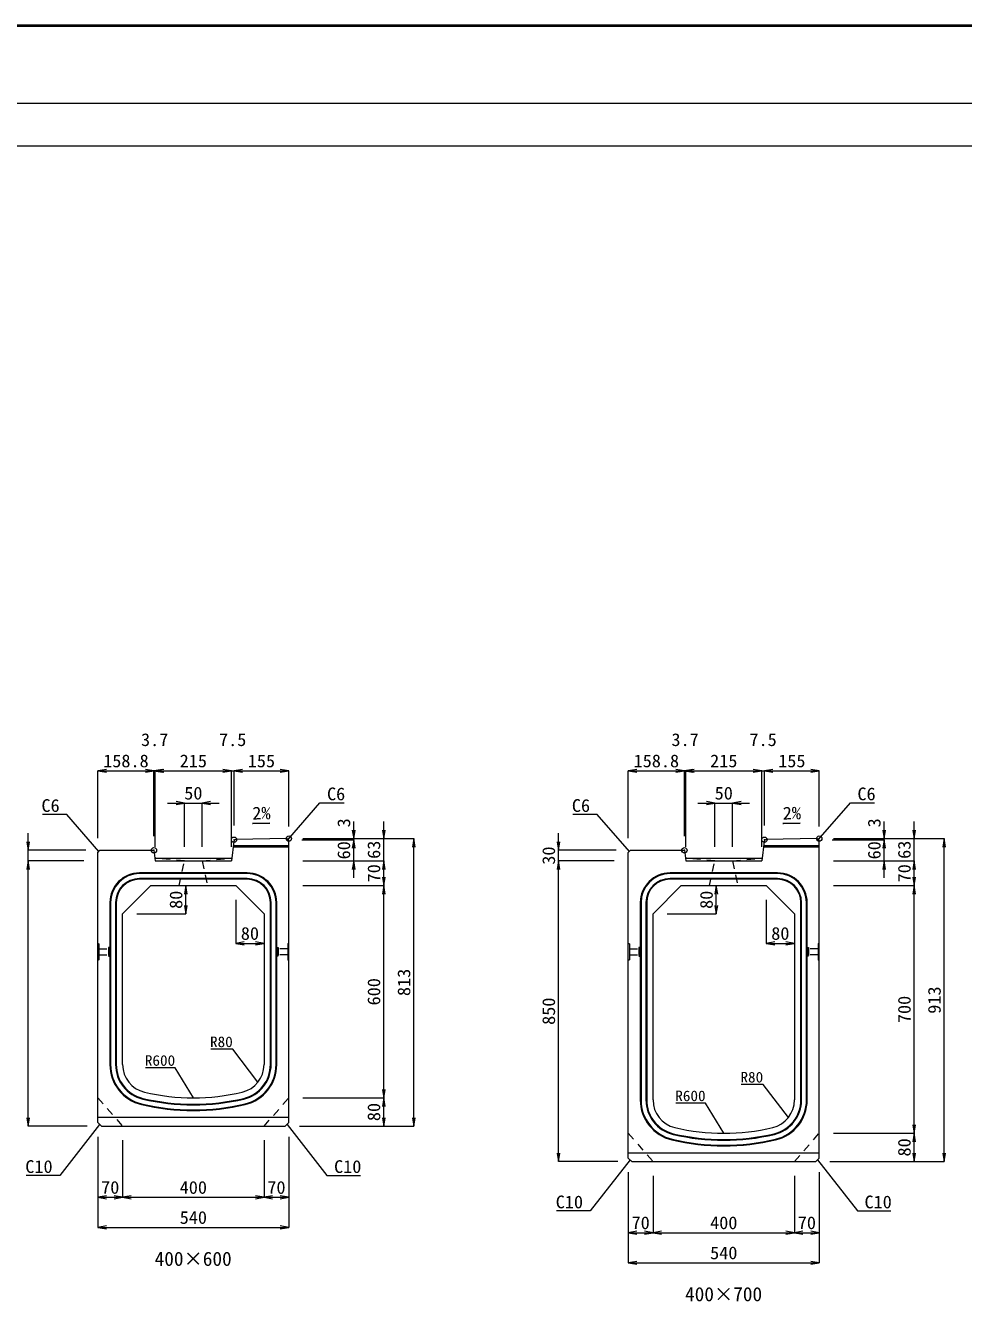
# Model space of a CAD drawing. Units: millimetres at full size. Extents: x -1267 to 18002, y -8037 to 14483.
# Drawn here: x 12960 to 15612, y 2133 to 5740 of the extents above; entities that cross this region are included whole.
import ezdxf
from ezdxf.enums import TextEntityAlignment as Align

# ---------------------------------------------------------------- set-up
doc = ezdxf.new("R2010")
doc.units = ezdxf.units.MM
doc.header["$LTSCALE"] = 30
doc.header["$PDMODE"] = 32
doc.header["$PDSIZE"] = 15
doc.linetypes.add('USER1', pattern=[1.35, 0.75, -0.6])
for name, color, linetype, lineweight in [('インサート', 3, 'USER1', 9), ('図枠', 7, 'Continuous', 5), ('寸法線', 7, 'Continuous', 13), ('引出線', 4, 'Continuous', 13), ('排水孔', 30, 'USER1', 9), ('本体', 2, 'Continuous', 13), ('目地', 132, 'Continuous', 5), ('補助線', 8, 'Continuous', 13)]:
    doc.layers.add(name, color=color, linetype=linetype, lineweight=lineweight)
doc.layers.add('文字', color=7, linetype='Continuous')
doc.styles.add('ＭＳ 明朝', font='')
doc.styles.get('ＭＳ 明朝').set_extended_font_data('MS Mincho')

# ---------------------------------------------------------------- blocks, each defined once
blk = doc.blocks.new('open_arrow')
at = {"color": 0, "linetype": 'Continuous', "lineweight": -2}
blk.add_lwpolyline([(7.5, 1.25), (0, 0), (7.5, -1.25)], dxfattribs=at)

msp = doc.modelspace()

# ---------------------------------------------------------------- linework, layer by layer
at = {"layer": 'インサート'}
for p, q in [((13167.64, 3129.66), (13194.64, 3129.66)), ((13167.64, 3129.66), (13167.64, 3112.66)), ((13167.64, 3112.66), (13194.64, 3112.66)), ((13197.64, 3133.66), (13194.64, 3133.66)), ((13194.64, 3133.66), (13194.64, 3108.66)), ((13194.64, 3108.66), (13197.64, 3108.66)), ((13197.64, 3108.66), (13197.64, 3133.66)), ((13671.24, 3133.66), (13674.24, 3133.66)), ((13671.24, 3108.66), (13671.24, 3133.66)), ((13674.24, 3108.66), (13671.24, 3108.66)), ((13674.24, 3133.66), (13674.24, 3108.66)), ((13701.24, 3129.66), (13674.24, 3129.66)), ((13701.24, 3112.66), (13674.24, 3112.66)), ((13701.24, 3129.66), (13701.24, 3112.66)), ((14667.64, 3129.66), (14694.64, 3129.66)), ((14667.64, 3129.66), (14667.64, 3112.66)), ((14667.64, 3112.66), (14694.64, 3112.66)), ((14697.64, 3133.66), (14694.64, 3133.66)), ((14694.64, 3133.66), (14694.64, 3108.66)), ((14694.64, 3108.66), (14697.64, 3108.66)), ((14697.64, 3108.66), (14697.64, 3133.66)), ((15171.24, 3133.66), (15174.24, 3133.66)), ((15171.24, 3108.66), (15171.24, 3133.66)), ((15174.24, 3108.66), (15171.24, 3108.66)), ((15174.24, 3133.66), (15174.24, 3108.66)), ((15201.24, 3129.66), (15174.24, 3129.66)), ((15201.24, 3112.66), (15174.24, 3112.66)), ((15201.24, 3129.66), (15201.24, 3112.66))]:
    msp.add_line(p, q, dxfattribs=at)
at = {"layer": '図枠', "lineweight": 40}
msp.add_line((9534.44, 5740), (17334.44, 5740), dxfattribs=at)
at = {"layer": '図枠', "lineweight": 13}
for p, q in [((9834.44, 5520), (17034.44, 5520)), ((9834.44, 5400), (17034.44, 5400))]:
    msp.add_line(p, q, dxfattribs=at)
at = {"layer": '寸法線'}
for p, q in [((13164.44, 3632.9), (13371.19, 3632.9)), ((13164.44, 3442.16), (13164.44, 3632.9)), ((13275.19, 3632.9), (13374.94, 3632.9)), ((13323.19, 3448.16), (13323.19, 3632.9)), ((13323.19, 3448.16), (13323.19, 3632.9)), ((13326.94, 3418.16), (13326.94, 3632.9)), ((13326.94, 3632.9), (13541.94, 3632.9)), ((13326.94, 3418.16), (13326.94, 3632.9)), ((13493.94, 3632.9), (13597.44, 3632.9)), ((13541.94, 3418.16), (13541.94, 3632.9)), ((13541.94, 3418.16), (13541.94, 3632.9)), ((13549.44, 3478.16), (13549.44, 3632.9)), ((13549.44, 3632.9), (13704.44, 3632.9)), ((13549.44, 3478.16), (13549.44, 3632.9)), ((13704.44, 3475.16), (13704.44, 3632.9)), ((14664.44, 3632.9), (14871.19, 3632.9)), ((14664.44, 3442.16), (14664.44, 3632.9)), ((14775.19, 3632.9), (14874.94, 3632.9)), ((14823.19, 3448.16), (14823.19, 3632.9)), ((14823.19, 3448.16), (14823.19, 3632.9)), ((14826.94, 3418.16), (14826.94, 3632.9)), ((14826.94, 3632.9), (15041.94, 3632.9)), ((14826.94, 3418.16), (14826.94, 3632.9)), ((14993.94, 3632.9), (15097.44, 3632.9)), ((15041.94, 3418.16), (15041.94, 3632.9)), ((15041.94, 3418.16), (15041.94, 3632.9)), ((15049.44, 3478.16), (15049.44, 3632.9)), ((15049.44, 3632.9), (15204.44, 3632.9)), ((15049.44, 3478.16), (15049.44, 3632.9)), ((15204.44, 3475.16), (15204.44, 3632.9)), ((13361.44, 3541.72), (13507.44, 3541.72)), ((13409.44, 3418.16), (13409.44, 3541.72)), ((13459.44, 3418.16), (13459.44, 3541.72)), ((14861.44, 3541.72), (15007.44, 3541.72)), ((14909.44, 3418.16), (14909.44, 3541.72)), ((14959.44, 3418.16), (14959.44, 3541.72)), ((13887.95, 3390.16), (13887.95, 3489.16)), ((13972.95, 3330.16), (13972.95, 3489.16)), ((15387.95, 3390.16), (15387.95, 3489.16)), ((15472.95, 3330.16), (15472.95, 3489.16)), ((12967.31, 3330.16), (12967.31, 3456.16)), ((13741.38, 3438.16), (13887.95, 3438.16)), ((13741.38, 3438.16), (13887.95, 3438.16)), ((13744.44, 3441.16), (13972.95, 3441.16)), ((13744.44, 3441.16), (14057.95, 3441.16)), ((13744.44, 3441.16), (13887.95, 3441.16)), ((13887.95, 3330.16), (13887.95, 3438.16)), ((14057.95, 2628.16), (14057.95, 3441.16)), ((14467.31, 3330.16), (14467.31, 3456.16)), ((15241.38, 3438.16), (15387.95, 3438.16)), ((15241.38, 3438.16), (15387.95, 3438.16)), ((15244.44, 3441.16), (15472.95, 3441.16)), ((15244.44, 3441.16), (15557.95, 3441.16)), ((15244.44, 3441.16), (15387.95, 3441.16)), ((15387.95, 3330.16), (15387.95, 3438.16)), ((15557.95, 2528.16), (15557.95, 3441.16)), ((13130.44, 3408.16), (12967.31, 3408.16)), ((14630.44, 3408.16), (14467.31, 3408.16)), ((12967.31, 2628.16), (12967.31, 3378.16)), ((13124.44, 3378.16), (12967.31, 3378.16)), ((13124.44, 3378.16), (12967.31, 3378.16)), ((13744.44, 3378.16), (13972.95, 3378.16)), ((13744.44, 3378.16), (13972.95, 3378.16)), ((13744.44, 3378.16), (13887.95, 3378.16)), ((13972.95, 3308.16), (13972.95, 3378.16)), ((14467.31, 2528.16), (14467.31, 3378.16)), ((14624.44, 3378.16), (14467.31, 3378.16)), ((14624.44, 3378.16), (14467.31, 3378.16)), ((15244.44, 3378.16), (15472.95, 3378.16)), ((15244.44, 3378.16), (15472.95, 3378.16)), ((15244.44, 3378.16), (15387.95, 3378.16)), ((15472.95, 3308.16), (15472.95, 3378.16)), ((13413.29, 3228.16), (13413.29, 3308.16)), ((13744.44, 3308.16), (13972.95, 3308.16)), ((13744.44, 3308.16), (13972.95, 3308.16)), ((13972.95, 2708.16), (13972.95, 3308.16)), ((14913.29, 3228.16), (14913.29, 3308.16)), ((15244.44, 3308.16), (15472.95, 3308.16)), ((15244.44, 3308.16), (15472.95, 3308.16)), ((15472.95, 2608.16), (15472.95, 3308.16)), ((13554.44, 3268.16), (13554.44, 3145.08)), ((15054.44, 3268.16), (15054.44, 3145.08)), ((13274.44, 3228.16), (13413.29, 3228.16)), ((14774.44, 3228.16), (14913.29, 3228.16)), ((13554.44, 3145.08), (13634.44, 3145.08)), ((15054.44, 3145.08), (15134.44, 3145.08)), ((13744.44, 2708.16), (13972.95, 2708.16)), ((13744.44, 2708.16), (13972.95, 2708.16)), ((13972.95, 2628.16), (13972.95, 2708.16)), ((13134.44, 2628.16), (12967.31, 2628.16)), ((13164.44, 2598.16), (13164.44, 2427.01)), ((13164.44, 2598.16), (13164.44, 2342.01)), ((13704.44, 2598.16), (13704.44, 2427.01)), ((13704.44, 2598.16), (13704.44, 2342.01)), ((13734.44, 2628.16), (14057.95, 2628.16)), ((13734.44, 2628.16), (13972.95, 2628.16)), ((15244.44, 2608.16), (15472.95, 2608.16)), ((15244.44, 2608.16), (15472.95, 2608.16)), ((15472.95, 2528.16), (15472.95, 2608.16)), ((13234.44, 2588.16), (13234.44, 2427.01)), ((13234.44, 2588.16), (13234.44, 2427.01)), ((13634.44, 2588.16), (13634.44, 2427.01)), ((13634.44, 2588.16), (13634.44, 2427.01)), ((14634.44, 2528.16), (14467.31, 2528.16)), ((15234.44, 2528.16), (15557.95, 2528.16)), ((15234.44, 2528.16), (15472.95, 2528.16)), ((14664.44, 2498.16), (14664.44, 2327.01)), ((14664.44, 2498.16), (14664.44, 2242.01)), ((15204.44, 2498.16), (15204.44, 2327.01)), ((15204.44, 2498.16), (15204.44, 2242.01)), ((14734.44, 2488.16), (14734.44, 2327.01)), ((14734.44, 2488.16), (14734.44, 2327.01)), ((15134.44, 2488.16), (15134.44, 2327.01)), ((15134.44, 2488.16), (15134.44, 2327.01)), ((13164.44, 2427.01), (13234.44, 2427.01)), ((13234.44, 2427.01), (13634.44, 2427.01)), ((13634.44, 2427.01), (13704.44, 2427.01)), ((13164.44, 2342.01), (13704.44, 2342.01)), ((14664.44, 2327.01), (14734.44, 2327.01)), ((14734.44, 2327.01), (15134.44, 2327.01)), ((15134.44, 2327.01), (15204.44, 2327.01)), ((14664.44, 2242.01), (15204.44, 2242.01))]:
    msp.add_line(p, q, dxfattribs=at)
at = {"layer": '引出線'}
for points in [[(13701.44, 3438.11), (13792.47, 3542.42), (13860.81, 3542.42)], [(15201.44, 3438.11), (15292.47, 3542.42), (15360.81, 3542.42)], [(13167.44, 3405.16), (13076.41, 3509.48), (13008.06, 3509.48)], [(14667.44, 3405.16), (14576.41, 3509.48), (14508.06, 3509.48)], [(13601.85, 3484.11), (13650.56, 3485.08), (13601.82, 3484.1)], [(15101.85, 3484.11), (15150.56, 3485.08), (15101.82, 3484.1)], [(13617.2, 2752.59), (13545.94, 2845.69), (13483.71, 2845.69)], [(13434.44, 2708.16), (13383.07, 2792.91), (13298.9, 2792.91)], [(15117.2, 2652.59), (15045.94, 2745.69), (14983.71, 2745.69)], [(14934.44, 2608.16), (14883.07, 2692.91), (14798.9, 2692.91)], [(13169.44, 2633.16), (13056.46, 2488.73), (12961.79, 2488.73)], [(13699.44, 2633.16), (13812.42, 2488.73), (13907.09, 2488.73)], [(14669.44, 2533.16), (14556.46, 2388.73), (14461.79, 2388.73)], [(15199.44, 2533.16), (15312.42, 2388.73), (15407.09, 2388.73)]]:
    msp.add_lwpolyline(points, dxfattribs=at)
at = {"layer": '排水孔'}
for p, q in [((13409.44, 3378.16), (13325.94, 3386.16)), ((13394.44, 3308.16), (13409.44, 3378.16)), ((13459.44, 3378.16), (13542.94, 3386.16)), ((13459.44, 3378.16), (13474.44, 3308.16)), ((14909.44, 3378.16), (14825.94, 3386.16)), ((14894.44, 3308.16), (14909.44, 3378.16)), ((14959.44, 3378.16), (15042.94, 3386.16)), ((14959.44, 3378.16), (14974.44, 3308.16))]:
    msp.add_line(p, q, dxfattribs=at)
at = {"layer": '本体', "lineweight": 20}
for p, q in [((13548.79, 3433.01), (13541.94, 3378.16)), ((15048.79, 3433.01), (15041.94, 3378.16)), ((13323.19, 3408.16), (13326.94, 3378.16)), ((14823.19, 3408.16), (14826.94, 3378.16))]:
    msp.add_line(p, q, dxfattribs=at)
at = {"layer": '本体'}
for p, q in [((13698.44, 3441.05), (13554.63, 3438.26)), ((13698.44, 3441.05), (13704.44, 3435.16)), ((13704.44, 2638.16), (13704.44, 3435.16)), ((15198.44, 3441.05), (15054.63, 3438.26)), ((15198.44, 3441.05), (15204.44, 3435.16)), ((15204.44, 2538.16), (15204.44, 3435.16)), ((13164.44, 3402.16), (13170.44, 3408.16)), ((13164.44, 2638.16), (13164.44, 3402.16)), ((13170.44, 3408.16), (13323.19, 3408.16)), ((14664.44, 3402.16), (14670.44, 3408.16)), ((14664.44, 2538.16), (14664.44, 3402.16)), ((14670.44, 3408.16), (14823.19, 3408.16)), ((13326.94, 3378.16), (13541.94, 3378.16)), ((14826.94, 3378.16), (15041.94, 3378.16)), ((13234.44, 3228.16), (13314.44, 3308.16)), ((13314.44, 3308.16), (13554.44, 3308.16)), ((13554.44, 3308.16), (13634.44, 3228.16)), ((14734.44, 3228.16), (14814.44, 3308.16)), ((14814.44, 3308.16), (15054.44, 3308.16)), ((15054.44, 3308.16), (15134.44, 3228.16)), ((13234.44, 2802.2), (13234.44, 3228.16)), ((13634.44, 3228.16), (13634.44, 2802.2)), ((14734.44, 2702.2), (14734.44, 3228.16)), ((15134.44, 3228.16), (15134.44, 2702.2)), ((13174.44, 2628.16), (13164.44, 2638.16)), ((13694.44, 2628.16), (13704.44, 2638.16)), ((13174.44, 2628.16), (13694.44, 2628.16)), ((14674.44, 2528.16), (14664.44, 2538.16)), ((14674.44, 2528.16), (15194.44, 2528.16)), ((15194.44, 2528.16), (15204.44, 2538.16))]:
    msp.add_line(p, q, dxfattribs=at)
at = {"layer": '本体', "lineweight": 9}
for p, q in [((13325.94, 3386.16), (13542.94, 3386.16)), ((14825.94, 3386.16), (15042.94, 3386.16)), ((13164.44, 3145.66), (13167.64, 3143.66)), ((13167.64, 3143.66), (13167.64, 3098.66)), ((13704.44, 3145.66), (13701.24, 3143.66)), ((13701.24, 3143.66), (13701.24, 3098.66)), ((14664.44, 3145.66), (14667.64, 3143.66)), ((14667.64, 3143.66), (14667.64, 3098.66)), ((15204.44, 3145.66), (15201.24, 3143.66)), ((15201.24, 3143.66), (15201.24, 3098.66)), ((13167.64, 3098.66), (13164.44, 3096.66)), ((13701.24, 3098.66), (13704.44, 3096.66)), ((14667.64, 3098.66), (14664.44, 3096.66)), ((15201.24, 3098.66), (15204.44, 3096.66)), ((13164.44, 2653.16), (13704.44, 2653.16)), ((14664.44, 2553.16), (15204.44, 2553.16))]:
    msp.add_line(p, q, dxfattribs=at)
at = {"layer": '本体', "linetype": 'USER1', "lineweight": 9}
for p, q in [((13164.44, 2708.16), (13234.44, 2628.16)), ((13634.44, 2628.16), (13704.44, 2708.16)), ((14664.44, 2608.16), (14734.44, 2528.16)), ((15134.44, 2528.16), (15204.44, 2608.16))]:
    msp.add_line(p, q, dxfattribs=at)
at = {"layer": '本体'}
for centre, radius, start, end in [((13554.75, 3432.27), 6, 91.10881, 172.87498), ((15054.75, 3432.27), 6, 91.10881, 172.87498), ((13314.44, 2802.2), 80, 180, 256.65764), ((13554.44, 2802.2), 80, 283.34236, 0), ((13434.44, 3308.16), 600, 256.65764, 283.34236), ((14814.44, 2702.2), 80, 180, 256.65764), ((15054.44, 2702.2), 80, 283.34236, 0), ((14934.44, 3208.16), 600, 256.65764, 283.34236)]:
    msp.add_arc(centre, radius, start, end, dxfattribs=at)
at = {"layer": '目地'}
for p, q in [((13704.44, 3417.16), (13546.81, 3417.16)), ((13704.44, 3421.16), (13547.31, 3421.16)), ((15204.44, 3417.16), (15046.81, 3417.16)), ((15204.44, 3421.16), (15047.31, 3421.16)), ((13586.44, 3344.16), (13282.44, 3344.16)), ((13586.44, 3342.16), (13282.44, 3342.16)), ((13586.44, 3328.16), (13282.44, 3328.16)), ((13586.44, 3326.16), (13282.44, 3326.16)), ((15086.44, 3344.16), (14782.44, 3344.16)), ((15086.44, 3342.16), (14782.44, 3342.16)), ((15086.44, 3328.16), (14782.44, 3328.16)), ((15086.44, 3326.16), (14782.44, 3326.16)), ((13198.44, 3260.16), (13198.44, 2802.2)), ((13200.44, 3260.16), (13200.44, 2802.2)), ((13214.44, 3260.16), (13214.44, 2802.2)), ((13216.44, 3260.16), (13216.44, 2802.2)), ((13652.44, 2802.2), (13652.44, 3260.16)), ((13654.44, 2802.2), (13654.44, 3260.16)), ((13668.44, 2802.2), (13668.44, 3260.16)), ((13670.44, 2802.2), (13670.44, 3260.16)), ((14698.44, 3260.16), (14698.44, 2702.2)), ((14700.44, 3260.16), (14700.44, 2702.2)), ((14714.44, 3260.16), (14714.44, 2702.2)), ((14716.44, 3260.16), (14716.44, 2702.2)), ((15152.44, 2702.2), (15152.44, 3260.16)), ((15154.44, 2702.2), (15154.44, 3260.16)), ((15168.44, 2702.2), (15168.44, 3260.16)), ((15170.44, 2702.2), (15170.44, 3260.16))]:
    msp.add_line(p, q, dxfattribs=at)
for centre, radius, start, end in [((13282.44, 3260.16), 84, 90, 180), ((13282.44, 3260.16), 82, 90, 180), ((13282.44, 3260.16), 68, 90, 180), ((13282.44, 3260.16), 66, 90, 180), ((13586.44, 3260.16), 84, 0, 90), ((13586.44, 3260.16), 82, 0, 90), ((13586.44, 3260.16), 68, 0, 90), ((13586.44, 3260.16), 66, 0, 90), ((14782.44, 3260.16), 84, 90, 180), ((14782.44, 3260.16), 82, 90, 180), ((14782.44, 3260.16), 68, 90, 180), ((14782.44, 3260.16), 66, 90, 180), ((15086.44, 3260.16), 84, 0, 90), ((15086.44, 3260.16), 82, 0, 90), ((15086.44, 3260.16), 68, 0, 90), ((15086.44, 3260.16), 66, 0, 90), ((13314.44, 2802.2), 116, 180, 256.65764), ((13314.44, 2802.2), 114, 180, 256.65764), ((13314.44, 2802.2), 100, 180, 256.65764), ((13314.44, 2802.2), 98, 180, 256.65764), ((13554.44, 2802.2), 98, 283.34236, 0), ((13554.44, 2802.2), 100, 283.34236, 0), ((13554.44, 2802.2), 114, 283.34236, 0), ((13554.44, 2802.2), 116, 283.34236, 0), ((13434.44, 3308.16), 618, 256.65764, 283.34236), ((13434.44, 3308.16), 636, 256.65764, 283.34236), ((13434.44, 3308.16), 634, 256.65764, 283.34236), ((13434.44, 3308.16), 620, 256.65764, 283.34236), ((14814.44, 2702.2), 116, 180, 256.65764), ((14814.44, 2702.2), 114, 180, 256.65764), ((14814.44, 2702.2), 100, 180, 256.65764), ((14814.44, 2702.2), 98, 180, 256.65764), ((15054.44, 2702.2), 98, 283.34236, 0), ((15054.44, 2702.2), 100, 283.34236, 0), ((15054.44, 2702.2), 114, 283.34236, 0), ((15054.44, 2702.2), 116, 283.34236, 0), ((14934.44, 3208.16), 620, 256.65764, 283.34236), ((14934.44, 3208.16), 618, 256.65764, 283.34236), ((14934.44, 3208.16), 636, 256.65764, 283.34236), ((14934.44, 3208.16), 634, 256.65764, 283.34236)]:
    msp.add_arc(centre, radius, start, end, dxfattribs=at)
at = {"layer": '補助線'}
for p in [(13549.44, 3438.16), (13704.44, 3441.16), (15049.44, 3438.16), (15204.44, 3441.16), (13323.19, 3408.16), (14823.19, 3408.16)]:
    msp.add_point(p, dxfattribs=at)

# ---------------------------------------------------------------- block references
at = {"layer": '寸法線', "xscale": 3.2, "yscale": 3.2}
for p in [(13164.44, 3632.9), (13323.19, 3632.9), (13326.94, 3632.9), (13326.94, 3632.9), (13549.44, 3632.9), (13549.44, 3632.9), (14664.44, 3632.9), (14823.19, 3632.9), (14826.94, 3632.9), (14826.94, 3632.9), (15049.44, 3632.9), (15049.44, 3632.9), (13459.44, 3541.72), (14959.44, 3541.72), (13554.44, 3145.08), (15054.44, 3145.08), (13164.44, 2427.01), (13234.44, 2427.01), (13634.44, 2427.01), (13164.44, 2342.01), (14664.44, 2327.01), (14734.44, 2327.01), (15134.44, 2327.01), (14664.44, 2242.01)]:
    msp.add_blockref('open_arrow', p, dxfattribs=at)
for p, rotation in [((13323.19, 3632.9), 180), ((13541.94, 3632.9), 180), ((13541.94, 3632.9), 180), ((13704.44, 3632.9), 180), ((14823.19, 3632.9), 180), ((15041.94, 3632.9), 180), ((15041.94, 3632.9), 180), ((15204.44, 3632.9), 180), ((13409.44, 3541.72), 180), ((14909.44, 3541.72), 180), ((13887.95, 3441.16), 90), ((13972.95, 3441.16), 90), ((15387.95, 3441.16), 90), ((15472.95, 3441.16), 90), ((12967.31, 3408.16), 90), ((13887.95, 3438.16), 270), ((13887.95, 3438.16), 270), ((14057.95, 3441.16), 270), ((14467.31, 3408.16), 90), ((15387.95, 3438.16), 270), ((15387.95, 3438.16), 270), ((15557.95, 3441.16), 270), ((12967.31, 3378.16), 270), ((12967.31, 3378.16), 270), ((13887.95, 3378.16), 270), ((13972.95, 3378.16), 270), ((13972.95, 3378.16), 270), ((14467.31, 3378.16), 270), ((14467.31, 3378.16), 270), ((15387.95, 3378.16), 270), ((15472.95, 3378.16), 270), ((15472.95, 3378.16), 270), ((13972.95, 3308.16), 90), ((15472.95, 3308.16), 90), ((13413.29, 3308.16), 270), ((13972.95, 3308.16), 270), ((14913.29, 3308.16), 270), ((15472.95, 3308.16), 270), ((13413.29, 3228.16), 90), ((14913.29, 3228.16), 90), ((13634.44, 3145.08), 180), ((15134.44, 3145.08), 180), ((13972.95, 2708.16), 90), ((13972.95, 2708.16), 270), ((12967.31, 2628.16), 90), ((13972.95, 2628.16), 90), ((14057.95, 2628.16), 90), ((15472.95, 2608.16), 90), ((15472.95, 2608.16), 270), ((14467.31, 2528.16), 90), ((15472.95, 2528.16), 90), ((15557.95, 2528.16), 90), ((13234.44, 2427.01), 180), ((13634.44, 2427.01), 180), ((13704.44, 2427.01), 180), ((13704.44, 2342.01), 180), ((14734.44, 2327.01), 180), ((15134.44, 2327.01), 180), ((15204.44, 2327.01), 180), ((15204.44, 2242.01), 180)]:
    msp.add_blockref('open_arrow', p, dxfattribs=dict(at, rotation=rotation))
at = {"layer": '引出線'}
for p, xscale, yscale, rotation in [((13601.85, 3484.11), 0.16, 0.16, 1.1), ((15101.85, 3484.11), 0.16, 0.16, 1.1), ((13701.44, 3438.11), 0.16, 0.16, 48.9), ((15201.44, 3438.11), 0.16, 0.16, 48.9), ((13167.44, 3405.16), 0.16, 0.16, 131.1), ((14667.44, 3405.16), 0.16, 0.16, 131.1), ((13617.2, 2752.59), 0.133, 0.133, 127.4), ((13434.44, 2708.16), 0.133, 0.133, 121.2), ((15117.2, 2652.59), 0.133, 0.133, 127.4), ((13169.44, 2633.16), 0.16, 0.16, 232), ((13699.44, 2633.16), 0.16, 0.16, 308), ((14934.44, 2608.16), 0.133, 0.133, 121.2), ((14669.44, 2533.16), 0.16, 0.16, 232), ((15199.44, 2533.16), 0.16, 0.16, 308)]:
    msp.add_blockref('open_arrow', p, dxfattribs=dict(at, xscale=xscale, yscale=yscale, rotation=rotation))

# ---------------------------------------------------------------- texts
at = {"layer": '寸法線', "style": 'ＭＳ 明朝', "width": 1.05}
for s, p in [('3.7', (13325.06, 3720.9)), ('7.5', (13545.69, 3720.9)), ('3.7', (14825.06, 3720.9)), ('7.5', (15045.69, 3720.9)), ('158.8', (13243.81, 3660.9)), ('215', (13434.44, 3660.9)), ('155', (13626.94, 3660.9)), ('158.8', (14743.81, 3660.9)), ('215', (14934.44, 3660.9)), ('155', (15126.94, 3660.9)), ('50', (13434.44, 3569.72)), ('50', (14934.44, 3569.72)), ('80', (13594.44, 3173.08)), ('80', (15094.44, 3173.08)), ('70', (13199.44, 2455.01)), ('400', (13434.44, 2455.01)), ('70', (13669.44, 2455.01)), ('540', (13434.44, 2370.01)), ('70', (14699.44, 2355.01)), ('400', (14934.44, 2355.01)), ('70', (15169.44, 2355.01)), ('540', (14934.44, 2270.01))]:
    msp.add_text(s, height=36.03, dxfattribs=at).set_placement(p, align=Align.MIDDLE_CENTER)
for s, p in [('3', (13859.95, 3485.73)), ('3', (15359.95, 3485.73)), ('60', (13859.95, 3408.16)), ('63', (13944.95, 3409.66)), ('60', (15359.95, 3408.16)), ('63', (15444.95, 3409.66)), ('30', (14439.31, 3393.16)), ('70', (13944.95, 3343.16)), ('70', (15444.95, 3343.16)), ('80', (13385.29, 3268.16)), ('80', (14885.29, 3268.16)), ('813', (14029.95, 3034.66)), ('600', (13944.95, 3008.16)), ('913', (15529.95, 2984.66)), ('850', (14439.31, 2953.16)), ('700', (15444.95, 2958.16)), ('80', (13944.95, 2668.16)), ('80', (15444.95, 2568.16))]:
    msp.add_text(s, height=36.03, rotation=90, dxfattribs=at).set_placement(p, align=Align.MIDDLE_CENTER)
at = {"layer": '引出線', "style": 'ＭＳ 明朝', "width": 1.05}
for s, p in [('C6', (13812.47, 3585.62)), ('C6', (15312.47, 3585.62)), ('C10', (13832.42, 2531.93)), ('C10', (15332.42, 2431.93))]:
    msp.add_text(s, height=36.03, dxfattribs=at).set_placement(p, align=Align.TOP_LEFT)
for s, height, p in [('C6', 36.03, (13056.41, 3552.68)), ('C6', 36.03, (14556.41, 3552.68)), ('R80', 30.02, (13545.94, 2881.69)), ('R600', 30.02, (13383.07, 2828.91)), ('R80', 30.02, (15045.94, 2781.69)), ('R600', 30.02, (14883.07, 2728.91)), ('C10', 36.03, (13036.46, 2531.93)), ('C10', 36.03, (14536.46, 2431.93))]:
    msp.add_text(s, height=height, dxfattribs=at).set_placement(p, align=Align.TOP_RIGHT)
for p in [(13600.88, 3531), (15100.88, 3531)]:
    msp.add_text('2%', height=36.03, rotation=1.146, dxfattribs=at).set_placement(p, align=Align.TOP_LEFT)
at = {"layer": '文字', "style": 'ＭＳ 明朝'}
for s, p in [('400×600', (13433.96, 2253.19)), ('400×700', (14933.96, 2153.19))]:
    msp.add_text(s, height=40.03, dxfattribs=at).set_placement(p, align=Align.MIDDLE_CENTER)

doc.saveas('drawing.dxf')
